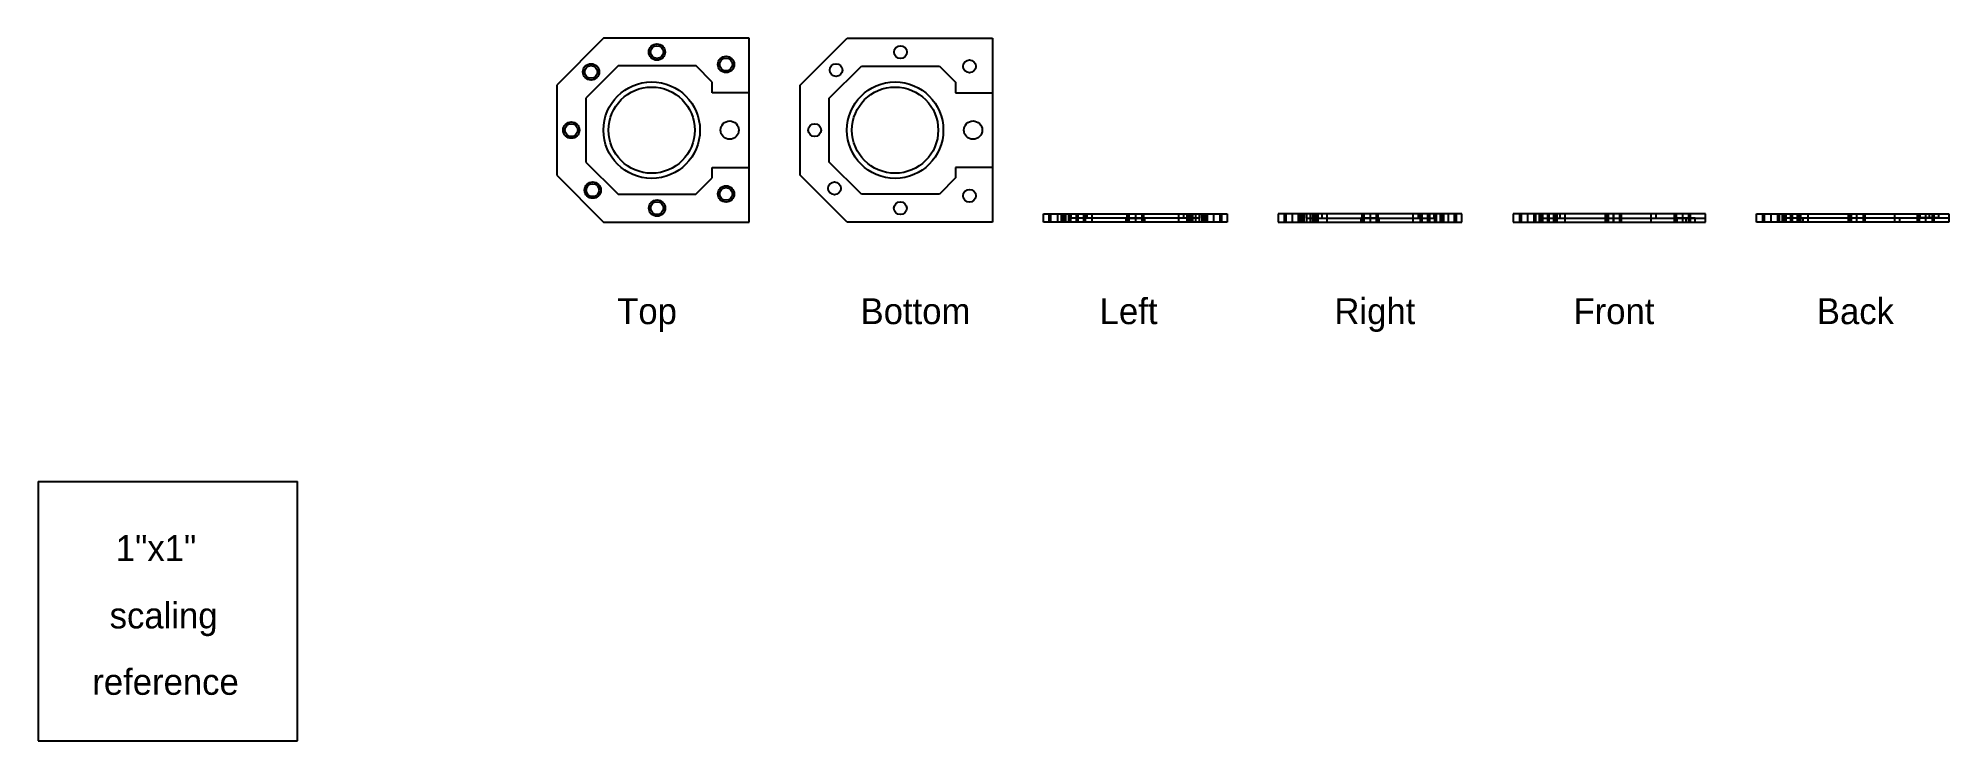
# Model space of a CAD drawing. Header units: inches. Extents: x 0 to 7.37, y 0 to 2.71.
import ezdxf

# ---------------------------------------------------------------- set-up
doc = ezdxf.new("R2010")
doc.units = ezdxf.units.IN
doc.header["$MEASUREMENT"] = 0
doc.linetypes.add('DASHED', pattern=[2, 1, -1])
doc.layers.get('0').update_dxf_attribs({"linetype": 'CONTINUOUS'})

msp = doc.modelspace()

# ---------------------------------------------------------------- linework, layer by layer
for p, q in [((2.181, 2.7087, 0.0313), (2, 2.5277, 0.0313)), ((2.742, 2.7087, 0.0313), (2.181, 2.7087, 0.0313)), ((2.742, 2, 0.0313), (2.742, 2.7087, 0.0313)), ((2.2367, 2.6018, 0.0155), (2.1126, 2.4774, 0.0155)), ((2.5374, 2.6018, 0.0155), (2.2367, 2.6018, 0.0155)), ((2.5998, 2.5389, 0.0155), (2.5374, 2.6018, 0.0155)), ((2, 2.5277, 0.0313), (2, 2.181, 0.0313)), ((2.5998, 2.4979, 0.0155), (2.5998, 2.5389, 0.0155)), ((2.1126, 2.4774, 0.0155), (2.1126, 2.2313, 0.0155)), ((2.742, 2.4979, 0.0155), (2.5998, 2.4979, 0.0155)), ((2.742, 2.2108, 0.0155), (2.742, 2.4979, 0.0155)), ((2.1126, 2.2313, 0.0155), (2.2364, 2.1071, 0.0155)), ((2, 2.181, 0.0313), (2.181, 2, 0.0313)), ((2.5371, 2.1071, 0.0155), (2.5998, 2.1698, 0.0155)), ((2.5998, 2.1698, 0.0155), (2.5998, 2.2108, 0.0155)), ((2.5998, 2.2108, 0.0155), (2.742, 2.2108, 0.0155)), ((2.2364, 2.1071, 0.0155), (2.5371, 2.1071, 0.0155)), ((2.181, 2, 0.0313), (2.742, 2, 0.0313)), ((3.8777, 2, 0.742), (3.8777, 2.0313, 0.742)), ((3.8777, 2.0313, 0.742), (4.5863, 2.0313, 0.742)), ((4.5863, 2, 0.742), (3.8777, 2, 0.742)), ((3.8995, 2), (3.8995, 2.0313)), ((3.8995, 2.0313), (3.9625, 2.0313)), ((3.9625, 2), (3.8995, 2)), ((3.931, 2.0313), (3.931, 2)), ((3.9473, 2), (3.9473, 2.0313)), ((3.9473, 2.0313), (4.0103, 2.0313)), ((4.0103, 2), (3.9473, 2)), ((3.9625, 2.0313), (3.9625, 2)), ((3.9759, 2), (3.9759, 2.0313)), ((3.9759, 2.0313), (4.0389, 2.0313)), ((4.0389, 2), (3.9759, 2)), ((3.9788, 2.0313), (3.9788, 2)), ((4.0074, 2.0313), (4.0074, 2)), ((4.0103, 2.0313), (4.0103, 2)), ((4.0389, 2.0313), (4.0389, 2)), ((4.046, 2.0155, 0.5616), (4.046, 2.0313, 0.5616)), ((4.046, 2.0313, 0.5616), (4.418, 2.0313, 0.5616)), ((4.418, 2.0155, 0.5616), (4.046, 2.0155, 0.5616)), ((4.2005, 2), (4.2005, 2.0313)), ((4.2005, 2.0313), (4.2635, 2.0313)), ((4.2635, 2), (4.2005, 2)), ((4.232, 2.0313), (4.232, 2.0155)), ((4.232, 2.0313), (4.232, 2)), ((4.232, 2.0313), (4.232, 2)), ((4.232, 2.0155), (4.232, 2)), ((4.2635, 2.0313), (4.2635, 2)), ((4.418, 2.0313, 0.5616), (4.418, 2.0155, 0.5616)), ((4.4319, 2), (4.4319, 2.0313)), ((4.4319, 2.0313), (4.4949, 2.0313)), ((4.4949, 2), (4.4319, 2)), ((4.4465, 2), (4.4465, 2.0313)), ((4.4465, 2.0313), (4.5095, 2.0313)), ((4.5095, 2), (4.4465, 2)), ((4.4634, 2.0313), (4.4634, 2)), ((4.478, 2.0313), (4.478, 2)), ((4.4949, 2.0313), (4.4949, 2)), ((4.5012, 2), (4.5012, 2.0313)), ((4.5012, 2.0313), (4.5642, 2.0313)), ((4.5642, 2), (4.5012, 2)), ((4.5095, 2.0313), (4.5095, 2)), ((4.5327, 2.0313), (4.5327, 2)), ((4.5642, 2.0313), (4.5642, 2)), ((4.5863, 2.0313, 0.742), (4.5863, 2, 0.742)), ((4.7832, 2.0313, 0.742), (4.7832, 2, 0.742)), ((5.4918, 2.0313, 0.742), (4.7832, 2.0313, 0.742)), ((4.7832, 2, 0.742), (5.4918, 2, 0.742)), ((4.8683, 2.0313), (4.8053, 2.0313)), ((4.8053, 2.0313), (4.8053, 2)), ((4.8053, 2), (4.8683, 2)), ((4.8368, 2.0313), (4.8368, 2)), ((4.923, 2.0313), (4.86, 2.0313)), ((4.86, 2.0313), (4.86, 2)), ((4.86, 2), (4.923, 2)), ((4.8683, 2), (4.8683, 2.0313)), ((4.9376, 2.0313), (4.8746, 2.0313)), ((4.8746, 2.0313), (4.8746, 2)), ((4.8746, 2), (4.9376, 2)), ((4.8915, 2.0313), (4.8915, 2)), ((4.9061, 2.0313), (4.9061, 2)), ((4.923, 2), (4.923, 2.0313)), ((4.9376, 2), (4.9376, 2.0313)), ((4.9515, 2.0313, 0.5524), (4.9515, 2.0155, 0.5524)), ((5.3235, 2.0313, 0.5524), (4.9515, 2.0313, 0.5524)), ((4.9515, 2.0155, 0.5524), (5.3235, 2.0155, 0.5524)), ((5.169, 2.0313), (5.106, 2.0313)), ((5.106, 2.0313), (5.106, 2)), ((5.106, 2), (5.169, 2)), ((5.1375, 2.0313), (5.1375, 2.0155)), ((5.1375, 2.0313), (5.1375, 2)), ((5.1375, 2.0313), (5.1375, 2)), ((5.1375, 2.0155), (5.1375, 2)), ((5.169, 2), (5.169, 2.0313)), ((5.3235, 2.0155, 0.5524), (5.3235, 2.0313, 0.5524)), ((5.3935, 2.0313), (5.3306, 2.0313)), ((5.3306, 2.0313), (5.3306, 2)), ((5.3306, 2), (5.3935, 2)), ((5.4222, 2.0313), (5.3592, 2.0313)), ((5.3592, 2.0313), (5.3592, 2)), ((5.3592, 2), (5.4222, 2)), ((5.3621, 2.0313), (5.3621, 2)), ((5.3907, 2.0313), (5.3907, 2)), ((5.3935, 2), (5.3935, 2.0313)), ((5.47, 2.0313), (5.407, 2.0313)), ((5.407, 2.0313), (5.407, 2)), ((5.407, 2), (5.47, 2)), ((5.4222, 2), (5.4222, 2.0313)), ((5.4385, 2.0313), (5.4385, 2)), ((5.47, 2), (5.47, 2.0313)), ((5.4918, 2, 0.742), (5.4918, 2.0313, 0.742)), ((5.6887, 2.0313, 0.7087), (5.6887, 2, 0.7087)), ((6.4307, 2.0313, 0.7087), (5.6887, 2.0313, 0.7087)), ((5.6887, 2, 0.7087), (6.4307, 2, 0.7087)), ((5.7764, 2.0313), (5.7135, 2.0313)), ((5.7135, 2.0313), (5.7135, 2)), ((5.7135, 2), (5.7764, 2)), ((5.745, 2.0313), (5.745, 2)), ((5.7764, 2), (5.7764, 2.0313)), ((5.8527, 2.0313), (5.7897, 2.0313)), ((5.7897, 2.0313), (5.7897, 2)), ((5.7897, 2), (5.8527, 2)), ((5.8589, 2.0313), (5.7959, 2.0313)), ((5.7959, 2.0313), (5.7959, 2)), ((5.7959, 2), (5.8589, 2)), ((5.8212, 2.0313), (5.8212, 2)), ((5.8274, 2.0313), (5.8274, 2)), ((5.8527, 2), (5.8527, 2.0313)), ((5.8589, 2), (5.8589, 2.0313)), ((5.8691, 2.0313, 0.5404), (5.8691, 2.0155, 0.5404)), ((6.2411, 2.0313, 0.5404), (5.8691, 2.0313, 0.5404)), ((5.8691, 2.0155, 0.5404), (6.2411, 2.0155, 0.5404)), ((6.1068, 2.0313), (6.0438, 2.0313)), ((6.0438, 2.0313), (6.0438, 2)), ((6.0438, 2), (6.1068, 2)), ((6.1073, 2.0313), (6.0443, 2.0313)), ((6.0443, 2.0313), (6.0443, 2)), ((6.0443, 2), (6.1073, 2)), ((6.0551, 2.0313), (6.0551, 2.0155)), ((6.0551, 2.0313), (6.0551, 2)), ((6.0753, 2.0313), (6.0753, 2)), ((6.0758, 2.0313), (6.0758, 2)), ((6.1068, 2), (6.1068, 2.0313)), ((6.1073, 2), (6.1073, 2.0313)), ((6.2411, 2.0155, 0.5404), (6.2411, 2.0313, 0.5404)), ((6.3734, 2.0313), (6.3104, 2.0313)), ((6.3104, 2.0313), (6.3104, 2)), ((6.3734, 2.0313), (6.3104, 2.0313)), ((6.3104, 2.0313), (6.3104, 2)), ((6.3104, 2), (6.3734, 2)), ((6.3104, 2), (6.3734, 2)), ((6.3419, 2.0313), (6.3419, 2)), ((6.3419, 2.0313), (6.3419, 2)), ((6.3558, 2.0155), (6.3558, 2)), ((6.3734, 2), (6.3734, 2.0313)), ((6.3734, 2), (6.3734, 2.0313)), ((6.4307, 2, 0.7087), (6.4307, 2.0313, 0.7087)), ((6.6275, 2, 0.7087), (6.6275, 2.0313, 0.7087)), ((6.6275, 2.0313, 0.7087), (7.3695, 2.0313, 0.7087)), ((7.3695, 2, 0.7087), (6.6275, 2, 0.7087)), ((6.6523, 2.0313), (6.7153, 2.0313)), ((6.6523, 2), (6.6523, 2.0313)), ((6.7153, 2), (6.6523, 2)), ((6.6838, 2), (6.6838, 2.0313)), ((6.7153, 2.0313), (6.7153, 2)), ((6.7286, 2.0313), (6.7915, 2.0313)), ((6.7286, 2), (6.7286, 2.0313)), ((6.7915, 2), (6.7286, 2)), ((6.7347, 2.0313), (6.7977, 2.0313)), ((6.7347, 2), (6.7347, 2.0313)), ((6.7977, 2), (6.7347, 2)), ((6.7601, 2), (6.7601, 2.0313)), ((6.7662, 2), (6.7662, 2.0313)), ((6.7915, 2.0313), (6.7915, 2)), ((6.7977, 2.0313), (6.7977, 2)), ((6.8079, 2, 0.5403), (6.8079, 2.0157, 0.5403)), ((6.8079, 2.0157, 0.5403), (7.1799, 2.0157, 0.5403)), ((7.1799, 2, 0.5403), (6.8079, 2, 0.5403)), ((6.9827, 2.0313), (7.0457, 2.0313)), ((6.9827, 2), (6.9827, 2.0313)), ((7.0457, 2), (6.9827, 2)), ((6.9832, 2.0313), (7.0461, 2.0313)), ((6.9832, 2), (6.9832, 2.0313)), ((7.0461, 2), (6.9832, 2)), ((6.9939, 2), (6.9939, 2.0313)), ((6.9939, 2), (6.9939, 2.0157)), ((7.0142, 2), (7.0142, 2.0313)), ((7.0146, 2), (7.0146, 2.0313)), ((7.0457, 2.0313), (7.0457, 2)), ((7.0461, 2.0313), (7.0461, 2)), ((7.1799, 2.0157, 0.5403), (7.1799, 2, 0.5403)), ((7.2493, 2.0313), (7.3123, 2.0313)), ((7.2493, 2), (7.2493, 2.0313)), ((7.2493, 2.0313), (7.3123, 2.0313)), ((7.2493, 2), (7.2493, 2.0313)), ((7.3123, 2), (7.2493, 2)), ((7.3123, 2), (7.2493, 2)), ((7.2808, 2), (7.2808, 2.0313)), ((7.2808, 2), (7.2808, 2.0313)), ((7.2946, 2.0157), (7.2946, 2.0313)), ((7.3123, 2.0313), (7.3123, 2)), ((7.3123, 2.0313), (7.3123, 2)), ((7.3695, 2.0313, 0.7087), (7.3695, 2, 0.7087)), ((0, 1), (0, 0)), ((0, 1), (1, 1)), ((1, 0), (1, 1)), ((0, 0), (1, 0))]:
    msp.add_line(p, q)
at = {"linetype": 'DASHED'}
for p, q in [((2.9388, 2.5277, 0.0313), (3.1198, 2.7087, 0.0313)), ((3.1198, 2.7087, 0.0313), (3.6808, 2.7087, 0.0313)), ((3.6808, 2.7087, 0.0313), (3.6808, 2, 0.0313)), ((3.0514, 2.4774, 0.0157), (3.1752, 2.6015, 0.0157)), ((3.1752, 2.6015, 0.0157), (3.4759, 2.6015, 0.0157)), ((3.4759, 2.6015, 0.0157), (3.5386, 2.5389, 0.0157)), ((2.9388, 2.181, 0.0313), (2.9388, 2.5277, 0.0313)), ((3.5386, 2.5389, 0.0157), (3.5386, 2.4979, 0.0157)), ((3.0514, 2.2313, 0.0157), (3.0514, 2.4774, 0.0157)), ((3.5386, 2.4979, 0.0157), (3.6808, 2.4979, 0.0157)), ((3.6808, 2.4979, 0.0157), (3.6808, 2.2108, 0.0157)), ((3.1755, 2.1068, 0.0157), (3.0514, 2.2313, 0.0157)), ((3.1198, 2, 0.0313), (2.9388, 2.181, 0.0313)), ((3.5386, 2.1698, 0.0157), (3.4763, 2.1068, 0.0157)), ((3.6808, 2.2108, 0.0157), (3.5386, 2.2108, 0.0157)), ((3.5386, 2.2108, 0.0157), (3.5386, 2.1698, 0.0157)), ((3.4763, 2.1068, 0.0157), (3.1755, 2.1068, 0.0157)), ((3.6808, 2, 0.0313), (3.1198, 2, 0.0313)), ((3.9064, 2, 0.3799), (3.9064, 2.0313, 0.3799)), ((3.9064, 2.0313, 0.3799), (3.9556, 2.0313, 0.3799)), ((3.9556, 2, 0.3799), (3.9064, 2, 0.3799)), ((3.9542, 2, 0.1133), (3.9542, 2.0313, 0.1133)), ((3.9542, 2.0313, 0.1133), (4.0034, 2.0313, 0.1133)), ((4.0034, 2, 0.1133), (3.9542, 2, 0.1133)), ((3.9556, 2.0313, 0.3799), (3.9556, 2, 0.3799)), ((3.9828, 2, 0.634), (3.9828, 2.0313, 0.634)), ((3.9828, 2.0313, 0.634), (4.032, 2.0313, 0.634)), ((4.032, 2, 0.634), (3.9828, 2, 0.634)), ((3.9845, 2.0155, 0.6294), (3.9845, 2.0313, 0.6294)), ((3.9845, 2.0313, 0.6294), (4.4792, 2.0313, 0.6294)), ((4.4792, 2.0155, 0.6294), (3.9845, 2.0155, 0.6294)), ((4.0034, 2.0313, 0.1133), (4.0034, 2, 0.1133)), ((4.032, 2.0313, 0.634), (4.032, 2, 0.634)), ((4.0657, 2, 0.5419), (4.0657, 2.0313, 0.5419)), ((4.0657, 2.0313, 0.5419), (4.3983, 2.0313, 0.5419)), ((4.3983, 2, 0.5419), (4.0657, 2, 0.5419)), ((4.1966, 2, 0.1103), (4.1966, 2.0155, 0.1103)), ((4.1966, 2.0155, 0.1103), (4.2674, 2.0155, 0.1103)), ((4.2674, 2, 0.1103), (4.1966, 2, 0.1103)), ((4.2074, 2, 0.7103), (4.2074, 2.0313, 0.7103)), ((4.2074, 2.0313, 0.7103), (4.2566, 2.0313, 0.7103)), ((4.2566, 2, 0.7103), (4.2074, 2, 0.7103)), ((4.2566, 2.0313, 0.7103), (4.2566, 2, 0.7103)), ((4.2674, 2.0155, 0.1103), (4.2674, 2, 0.1103)), ((4.3983, 2.0313, 0.5419), (4.3983, 2, 0.5419)), ((4.4388, 2, 0.6278), (4.4388, 2.0313, 0.6278)), ((4.4388, 2.0313, 0.6278), (4.488, 2.0313, 0.6278)), ((4.488, 2, 0.6278), (4.4388, 2, 0.6278)), ((4.4534, 2, 0.1133), (4.4534, 2.0313, 0.1133)), ((4.4534, 2.0313, 0.1133), (4.5026, 2.0313, 0.1133)), ((4.5026, 2, 0.1133), (4.4534, 2, 0.1133)), ((4.4792, 2.0313, 0.6294), (4.4792, 2.0155, 0.6294)), ((4.488, 2.0313, 0.6278), (4.488, 2, 0.6278)), ((4.5026, 2.0313, 0.1133), (4.5026, 2, 0.1133)), ((4.5081, 2, 0.3794), (4.5081, 2.0313, 0.3794)), ((4.5081, 2.0313, 0.3794), (4.5573, 2.0313, 0.3794)), ((4.5573, 2, 0.3794), (4.5081, 2, 0.3794)), ((4.5573, 2.0313, 0.3794), (4.5573, 2, 0.3794)), ((4.8122, 2.0313, 0.4118), (4.8122, 2, 0.4118)), ((4.8614, 2.0313, 0.4118), (4.8122, 2.0313, 0.4118)), ((4.8122, 2, 0.4118), (4.8614, 2, 0.4118)), ((4.8614, 2, 0.4118), (4.8614, 2.0313, 0.4118)), ((4.8669, 2.0313, 0.6779), (4.8669, 2, 0.6779)), ((4.9161, 2.0313, 0.6779), (4.8669, 2.0313, 0.6779)), ((4.8669, 2, 0.6779), (4.9161, 2, 0.6779)), ((4.8815, 2.0313, 0.1633), (4.8815, 2, 0.1633)), ((4.9307, 2.0313, 0.1633), (4.8815, 2.0313, 0.1633)), ((4.8815, 2, 0.1633), (4.9307, 2, 0.1633)), ((4.8903, 2.0313, 0.742), (4.8903, 2.0155, 0.742)), ((5.385, 2.0313, 0.742), (4.8903, 2.0313, 0.742)), ((4.8903, 2.0155, 0.742), (5.385, 2.0155, 0.742)), ((4.9161, 2, 0.6779), (4.9161, 2.0313, 0.6779)), ((4.9307, 2, 0.1633), (4.9307, 2.0313, 0.1633)), ((4.9711, 2.0313, 0.5327), (4.9711, 2, 0.5327)), ((5.3038, 2.0313, 0.5327), (4.9711, 2.0313, 0.5327)), ((4.9711, 2, 0.5327), (5.3038, 2, 0.5327)), ((5.102, 2.0155, 0.7025), (5.102, 2, 0.7025)), ((5.1729, 2.0155, 0.7025), (5.102, 2.0155, 0.7025)), ((5.102, 2, 0.7025), (5.1729, 2, 0.7025)), ((5.1129, 2.0313, 0.0809), (5.1129, 2, 0.0809)), ((5.1621, 2.0313, 0.0809), (5.1129, 2.0313, 0.0809)), ((5.1129, 2, 0.0809), (5.1621, 2, 0.0809)), ((5.1621, 2, 0.0809), (5.1621, 2.0313, 0.0809)), ((5.1729, 2, 0.7025), (5.1729, 2.0155, 0.7025)), ((5.3038, 2, 0.5327), (5.3038, 2.0313, 0.5327)), ((5.3374, 2.0313, 0.1572), (5.3374, 2, 0.1572)), ((5.3867, 2.0313, 0.1572), (5.3374, 2.0313, 0.1572)), ((5.3374, 2, 0.1572), (5.3867, 2, 0.1572)), ((5.3661, 2.0313, 0.6779), (5.3661, 2, 0.6779)), ((5.4153, 2.0313, 0.6779), (5.3661, 2.0313, 0.6779)), ((5.3661, 2, 0.6779), (5.4153, 2, 0.6779)), ((5.385, 2.0155, 0.742), (5.385, 2.0313, 0.742)), ((5.3867, 2, 0.1572), (5.3867, 2.0313, 0.1572)), ((5.4139, 2.0313, 0.4113), (5.4139, 2, 0.4113)), ((5.4631, 2.0313, 0.4113), (5.4139, 2.0313, 0.4113)), ((5.4139, 2, 0.4113), (5.4631, 2, 0.4113)), ((5.4153, 2, 0.6779), (5.4153, 2.0313, 0.6779)), ((5.4631, 2, 0.4113), (5.4631, 2.0313, 0.4113)), ((5.7203, 2.0313, 0.3789), (5.7203, 2, 0.3789)), ((5.7696, 2.0313, 0.3789), (5.7203, 2.0313, 0.3789)), ((5.7203, 2, 0.3789), (5.7696, 2, 0.3789)), ((5.7696, 2, 0.3789), (5.7696, 2.0313, 0.3789)), ((5.7966, 2.0313, 0.1544), (5.7966, 2, 0.1544)), ((5.8458, 2.0313, 0.1544), (5.7966, 2.0313, 0.1544)), ((5.7966, 2, 0.1544), (5.8458, 2, 0.1544)), ((5.8012, 2.0313, 0.6015), (5.8012, 2.0155, 0.6015)), ((6.4307, 2.0313, 0.6015), (5.8012, 2.0313, 0.6015)), ((5.8012, 2.0155, 0.6015), (6.4307, 2.0155, 0.6015)), ((5.8028, 2.0313, 0.6104), (5.8028, 2, 0.6104)), ((5.852, 2.0313, 0.6104), (5.8028, 2.0313, 0.6104)), ((5.8028, 2, 0.6104), (5.852, 2, 0.6104)), ((5.8458, 2, 0.1544), (5.8458, 2.0313, 0.1544)), ((5.852, 2, 0.6104), (5.852, 2.0313, 0.6104)), ((5.8887, 2.0313, 0.5207), (5.8887, 2, 0.5207)), ((6.2214, 2.0313, 0.5207), (5.8887, 2.0313, 0.5207)), ((5.8887, 2, 0.5207), (6.2214, 2, 0.5207)), ((6.0507, 2.0313, 0.0779), (6.0507, 2, 0.0779)), ((6.1, 2.0313, 0.0779), (6.0507, 2.0313, 0.0779)), ((6.0507, 2, 0.0779), (6.1, 2, 0.0779)), ((6.0512, 2.0313, 0.6796), (6.0512, 2, 0.6796)), ((6.1004, 2.0313, 0.6796), (6.0512, 2.0313, 0.6796)), ((6.0512, 2, 0.6796), (6.1004, 2, 0.6796)), ((6.1, 2, 0.0779), (6.1, 2.0313, 0.0779)), ((6.1004, 2, 0.6796), (6.1004, 2.0313, 0.6796)), ((6.2214, 2, 0.5207), (6.2214, 2.0313, 0.5207)), ((6.3173, 2.0313, 0.1257), (6.3173, 2, 0.1257)), ((6.3665, 2.0313, 0.1257), (6.3173, 2.0313, 0.1257)), ((6.3173, 2.0313, 0.6249), (6.3173, 2, 0.6249)), ((6.3665, 2.0313, 0.6249), (6.3173, 2.0313, 0.6249)), ((6.3173, 2, 0.1257), (6.3665, 2, 0.1257)), ((6.3173, 2, 0.6249), (6.3665, 2, 0.6249)), ((6.3203, 2.0155, 0.3898), (6.3203, 2, 0.3898)), ((6.3912, 2.0155, 0.3898), (6.3203, 2.0155, 0.3898)), ((6.3203, 2, 0.3898), (6.3912, 2, 0.3898)), ((6.3665, 2, 0.1257), (6.3665, 2.0313, 0.1257)), ((6.3665, 2, 0.6249), (6.3665, 2.0313, 0.6249)), ((6.3912, 2, 0.3898), (6.3912, 2.0155, 0.3898)), ((6.4307, 2.0155, 0.6015), (6.4307, 2.0313, 0.6015)), ((6.6592, 2, 0.3789), (6.6592, 2.0313, 0.3789)), ((6.6592, 2.0313, 0.3789), (6.7084, 2.0313, 0.3789)), ((6.7084, 2, 0.3789), (6.6592, 2, 0.3789)), ((6.7084, 2.0313, 0.3789), (6.7084, 2, 0.3789)), ((6.7354, 2, 0.6035), (6.7354, 2.0313, 0.6035)), ((6.7354, 2.0313, 0.6035), (6.7847, 2.0313, 0.6035)), ((6.7847, 2, 0.6035), (6.7354, 2, 0.6035)), ((6.7401, 2, 0.6018), (6.7401, 2.0157, 0.6018)), ((6.7401, 2.0157, 0.6018), (7.3695, 2.0157, 0.6018)), ((7.3695, 2, 0.6018), (6.7401, 2, 0.6018)), ((6.7416, 2, 0.1475), (6.7416, 2.0313, 0.1475)), ((6.7416, 2.0313, 0.1475), (6.7908, 2.0313, 0.1475)), ((6.7908, 2, 0.1475), (6.7416, 2, 0.1475)), ((6.7847, 2.0313, 0.6035), (6.7847, 2, 0.6035)), ((6.7908, 2.0313, 0.1475), (6.7908, 2, 0.1475)), ((6.8276, 2, 0.5207), (6.8276, 2.0313, 0.5207)), ((6.8276, 2.0313, 0.5207), (7.1602, 2.0313, 0.5207)), ((7.1602, 2, 0.5207), (6.8276, 2, 0.5207)), ((6.9896, 2, 0.6799), (6.9896, 2.0313, 0.6799)), ((6.9896, 2.0313, 0.6799), (7.0388, 2.0313, 0.6799)), ((7.0388, 2, 0.6799), (6.9896, 2, 0.6799)), ((6.99, 2, 0.0782), (6.99, 2.0313, 0.0782)), ((6.99, 2.0313, 0.0782), (7.0393, 2.0313, 0.0782)), ((7.0393, 2, 0.0782), (6.99, 2, 0.0782)), ((7.0388, 2.0313, 0.6799), (7.0388, 2, 0.6799)), ((7.0393, 2.0313, 0.0782), (7.0393, 2, 0.0782)), ((7.1602, 2.0313, 0.5207), (7.1602, 2, 0.5207)), ((7.2562, 2, 0.6321), (7.2562, 2.0313, 0.6321)), ((7.2562, 2.0313, 0.6321), (7.3054, 2.0313, 0.6321)), ((7.2562, 2, 0.133), (7.2562, 2.0313, 0.133)), ((7.2562, 2.0313, 0.133), (7.3054, 2.0313, 0.133)), ((7.3054, 2, 0.6321), (7.2562, 2, 0.6321)), ((7.3054, 2, 0.133), (7.2562, 2, 0.133)), ((7.2591, 2.0157, 0.3897), (7.2591, 2.0313, 0.3897)), ((7.2591, 2.0313, 0.3897), (7.33, 2.0313, 0.3897)), ((7.33, 2.0157, 0.3897), (7.2591, 2.0157, 0.3897)), ((7.3054, 2.0313, 0.6321), (7.3054, 2, 0.6321)), ((7.3054, 2.0313, 0.133), (7.3054, 2, 0.133)), ((7.33, 2.0313, 0.3897), (7.33, 2.0157, 0.3897)), ((7.3695, 2.0157, 0.6018), (7.3695, 2, 0.6018))]:
    msp.add_line(p, q, dxfattribs=at)
for centre, radius in [((2.3867, 2.6553, 0.0313), 0.0315), ((2.3867, 2.6553), 0.0246), ((3.326, 2.655), 0.0246), ((2.1325, 2.5789, 0.0313), 0.0315), ((2.1325, 2.5789), 0.0246), ((2.6533, 2.6075, 0.0313), 0.0315), ((2.6533, 2.6075), 0.0246), ((3.0776, 2.5857), 0.0246), ((3.5921, 2.6003), 0.0246), ((2.3664, 2.3543, 0.0313), 0.186), ((2.3664, 2.3543), 0.1663), ((3.3052, 2.3543), 0.186), ((3.3052, 2.3543), 0.1663), ((2.0563, 2.3543, 0.0313), 0.0315), ((2.0563, 2.3543), 0.0246), ((2.6671, 2.3543), 0.0354), ((2.9951, 2.3543), 0.0246), ((3.6059, 2.3543), 0.0354), ((2.1387, 2.1229, 0.0313), 0.0315), ((2.1387, 2.1229), 0.0246), ((2.6533, 2.1083, 0.0313), 0.0315), ((3.0714, 2.1298), 0.0246), ((2.3871, 2.0536, 0.0313), 0.0315), ((2.3871, 2.0536), 0.0246), ((2.6533, 2.1083), 0.0246), ((3.3255, 2.0533), 0.0246), ((3.5921, 2.1011), 0.0246)]:
    msp.add_circle(centre, radius)

# ---------------------------------------------------------------- texts
for s, p in [('Top', (2.2332, 1.6063)), ('Bottom', (3.172, 1.6063)), ('Left', (4.0942, 1.6063)), ('Right', (4.9997, 1.6063)), ('Front', (5.9219, 1.6063)), ('Back', (6.8607, 1.6063)), ('1"x1"', (0.2992, 0.6929)), ('scaling', (0.2756, 0.4331)), ('reference', (0.2087, 0.1772))]:
    msp.add_text(s, height=0.1).set_placement(p)

doc.saveas('drawing.dxf')
